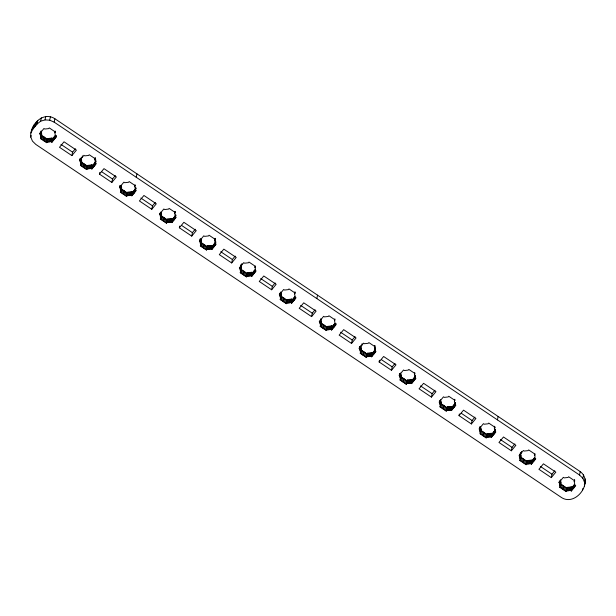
<?xml version="1.0" encoding="UTF-8"?>
<svg xmlns="http://www.w3.org/2000/svg" width="616" height="616" viewBox="0 0 616 616"><rect width="100%" height="100%" fill="white"/><g stroke="black" fill="none" stroke-linecap="round" stroke-linejoin="round"><path stroke-width="0.92" d="M30.8 137.16C29.383 125.063 43.035 110.972 54.847 118.711L580.21 471.594C594.224 482.012 575.467 507.276 561.153 497.289L35.79 144.406L32.463 141.126L30.8 137.16L31.139 135.443M31.524 132.063L31.585 129.568M584.415 486.432L585.2 478.84M47.278 141.965L51.151 141.549L51.975 142.104L52.66 138.669L51.829 138.115L47.956 138.538L46.693 142.681L40.502 138.515L41.087 137.807L40.394 135.22L41.103 130.908L41.765 134.38L40.995 137.915M87.226 168.799L91.099 168.384L91.93 168.938L92.608 165.504L91.776 164.949L87.911 165.373L86.64 169.516L80.45 165.35L81.035 164.641L80.349 162.054L80.881 158.605M80.942 164.757L81.712 161.215L81.05 157.742M91.93 168.938L96.312 163.625L95.48 163.071L94.818 159.606L95.164 157.889M127.181 195.634L131.054 195.218L131.878 195.773L132.563 192.346L131.732 191.784L127.859 192.207L126.596 196.35L120.397 192.184L120.99 191.476L120.297 188.889L120.836 185.439M131.878 195.773L136.267 190.459L135.435 189.905L134.773 186.44L135.112 184.723M167.129 222.468L171.002 222.053L171.833 222.607L172.511 219.18L171.679 218.618L167.814 219.042L166.543 223.185L160.352 219.026L160.938 218.31L160.252 215.723L160.784 212.274M171.833 222.607L176.214 217.294L175.383 216.74L174.721 213.275L175.059 211.558M207.084 249.303L210.957 248.887L211.781 249.441L212.466 246.015L211.635 245.453L207.761 245.876L206.499 250.019L200.3 245.861L200.893 245.145L200.2 242.558L200.739 239.108M211.781 249.441L216.17 244.129L215.338 243.574L214.676 240.109L215.015 238.392M247.031 276.145L250.905 275.722L251.736 276.276L252.414 272.85L251.582 272.287L247.709 272.711L246.446 276.853L240.255 272.695L240.841 271.979L240.155 269.4L240.856 265.088L241.518 268.553L240.748 272.095M286.987 302.98L290.86 302.556L291.684 303.111L292.361 299.684L291.537 299.122L287.664 299.545L286.401 303.688L280.203 299.53L280.796 298.814L280.103 296.234L280.811 291.922L281.474 295.387L280.704 298.929M326.934 329.814L330.807 329.391L331.639 329.945L332.317 326.519L331.485 325.956L327.612 326.38L326.349 330.522L320.158 326.365L320.744 325.648L320.058 323.069L320.759 318.757L321.421 322.222L320.651 325.764M366.89 356.649L370.763 356.225L371.587 356.78L372.264 353.353L371.44 352.799L367.567 353.214L366.304 357.357L360.106 353.199L360.691 352.483L360.006 349.903L360.545 346.446M360.606 352.598L361.376 349.056L360.714 345.591M371.587 356.78L375.968 351.474L375.144 350.912L374.482 347.447L374.821 345.73M406.837 383.483L410.71 383.06L411.542 383.614L412.22 380.188L411.388 379.633L407.515 380.049L406.252 384.192L400.061 380.034L400.646 379.325L399.961 376.738L400.492 373.281M411.542 383.614L415.923 378.309L415.092 377.747L414.429 374.282L414.768 372.565M446.793 410.318L450.666 409.894L451.49 410.448L452.167 407.022L451.343 406.468L447.47 406.883L446.2 411.026L440.009 406.868L440.594 406.16L439.909 403.572L440.448 400.115M451.49 410.448L455.871 405.143L455.047 404.581L454.385 401.116L454.724 399.399M486.74 437.152L490.613 436.729L491.445 437.283L492.122 433.857L491.291 433.302L487.418 433.718L486.155 437.861L479.964 433.702L480.549 432.994L479.864 430.407L480.395 426.95M491.445 437.283L495.826 431.978L494.995 431.423L494.332 427.951L494.671 426.241M526.695 463.987L530.561 463.563L531.392 464.118L532.07 460.691L531.246 460.137L527.373 460.552L526.102 464.695L519.912 460.537L520.497 459.829L519.812 457.241L520.52 452.929L521.182 456.394L520.404 459.936M566.643 490.821L570.516 490.398L571.348 490.96L572.025 487.525L571.194 486.971L567.321 487.387L566.058 491.53L559.867 487.372L560.452 486.663L559.759 484.076L560.468 479.764L561.13 483.229L560.36 486.771M30.908 132.994L32.871 129.137L33.549 125.703M33.533 128.336L34.211 124.902M34.997 126.565L35.674 123.138M36.452 124.802L37.129 121.367M32.871 129.137L37.114 124.001L37.792 120.567M37.114 124.001L40.648 121.19L41.326 117.764M40.009 134.065L40.348 132.348M40.294 134.25L40.633 132.54M40.394 135.22L41.08 131.793M40.502 136.105L41.18 132.671M40.733 136.968L41.411 133.541M40.587 138.407L41.272 134.981M40.795 138.161L41.303 135.589M40.979 138.846L41.665 135.412M40.648 121.19L45.037 119.904L45.715 116.478M42.05 139.555L42.727 136.128M43.112 140.271L43.79 136.844M43.597 140.594L44.275 137.168M44.075 140.925L44.76 137.491M45.145 141.642L45.823 138.207M584.522 482.274L582.859 478.309L579.533 475.021L54.169 122.145L49.727 120.205L50.404 116.778M46.208 142.35L46.885 138.923M46.693 142.681L47.463 139.139M46.985 142.319L47.663 138.893M47.186 142.08L47.863 138.646M48.271 142.034L48.949 138.6M49.257 141.98L49.934 138.554M50.219 141.819L50.897 138.392M54.169 122.145L54.847 118.711M51.151 141.549L51.829 138.115M51.282 141.634L51.96 138.2M51.567 141.826L52.244 138.392M51.852 142.019L52.529 138.585M52.322 141.688L52.999 138.261M53.076 140.771L53.754 137.345M51.975 142.104L56.364 136.791L55.532 136.236L54.87 132.771L55.209 131.054M53.831 139.863L54.508 136.436M54.169 139.447L54.847 136.02M54.516 139.031L55.194 135.605L52.66 138.669M55.263 138.123L55.771 135.551M56.017 137.206L56.356 135.489M71.887 155.609L76.407 150.127L64.026 141.803L59.498 147.286L71.887 155.609L72.565 152.175L75.391 148.749M80.373 161.176L79.541 160.622L79.888 158.905M79.672 160.707L80.011 158.99M79.957 160.899L80.296 159.182M80.242 161.092L80.75 158.512M80.349 162.054L81.027 158.628M80.45 162.94L81.127 159.506M80.681 163.802L81.358 160.376M82.082 157.55L82.421 155.833M80.742 164.996L81.42 161.569M80.935 165.681L81.612 162.247M81.997 166.389L82.675 162.963M83.06 167.105L83.737 163.679M83.545 167.436L84.223 164.002M84.03 167.76L84.708 164.326M85.093 168.476L85.77 165.042M86.155 169.184L86.841 165.758M86.64 169.516L87.41 165.974M86.933 169.154L87.618 165.727M87.133 168.915L87.819 165.481M88.219 168.869L88.904 165.434M89.204 168.815L89.89 165.388M90.175 168.653L90.852 165.227M91.099 168.384L91.776 164.949M91.23 168.468L91.907 165.034M91.514 168.661L92.192 165.227M91.799 168.853L92.477 165.419M92.269 168.522L92.954 165.096M93.024 167.614L93.701 164.179M94.91 159.49L95.249 157.781M93.778 166.697L94.456 163.271M94.125 166.281L94.802 162.855M94.464 165.866L95.141 162.439M95.403 161.307L95.742 159.598M95.511 162.193L95.85 160.476M95.48 163.071L95.827 161.354M95.218 164.957L95.726 162.385M99.453 174.12L103.973 168.638L116.362 176.961L111.835 182.444L99.453 174.12L99.792 172.403M111.835 182.444L112.512 179.01L115.338 175.583M119.627 187.541L119.966 185.824M119.835 187.041L120.182 185.324M119.912 187.734L120.251 186.017M120.197 187.926L120.705 185.354M120.297 188.889L120.975 185.462L121.668 188.049L120.898 191.591M120.405 189.774L121.082 186.34M120.636 190.637L121.314 187.21M120.397 192.184L121.175 188.65M120.698 191.83L121.375 188.404M120.882 192.515L121.568 189.081M121.953 193.231L122.63 189.797M123.015 193.94L123.693 190.513M123.5 194.271L124.178 190.837M123.978 194.594L124.663 191.16M125.048 195.311L125.726 191.876M126.111 196.019L126.788 192.592M126.596 196.35L127.366 192.808M126.888 195.996L127.566 192.562M127.089 195.749L127.766 192.315M128.174 195.703L128.852 192.269M129.16 195.649L129.837 192.223M130.122 195.488L130.8 192.061M131.054 195.218L131.732 191.784M131.185 195.303L131.863 191.876M131.47 195.495L132.147 192.061M131.755 195.688L132.432 192.254M132.224 195.357L132.902 191.93M132.979 194.448L133.657 191.014M136.259 177.277L136.937 173.851M133.734 193.532L134.411 190.105M134.072 193.116L134.75 189.69M134.411 192.7L135.096 189.274M135.458 189.027L135.797 187.31M135.435 189.905L135.774 188.188M135.166 191.792L135.905 188.28M151.782 209.278L156.31 203.796L143.928 195.472L139.401 200.955L151.782 209.278L152.468 205.844L155.294 202.418M159.86 214.568L160.199 212.851M160.145 214.761L160.653 212.189M160.252 215.723L160.93 212.297L161.615 214.884L160.845 218.426M160.352 216.609L161.03 213.175M160.584 217.471L161.261 214.045M160.352 219.026L160.784 217.194M160.645 218.665L161.323 215.238M160.838 219.35L161.515 215.916M161.9 220.066L162.578 216.632M162.963 220.774L163.64 217.348M163.448 221.105L164.126 217.671M163.933 221.429L164.611 217.995M164.996 222.145L165.673 218.711M166.058 222.853L166.744 219.427M166.543 223.185L167.313 219.643M166.836 222.83L167.514 219.396M167.036 222.584L167.721 219.15M168.122 222.538L168.807 219.111M169.107 222.492L169.793 219.057M170.078 222.322L170.755 218.896M171.002 222.053L171.679 218.618M171.132 222.137L171.81 218.711M171.417 222.33L172.095 218.896M171.702 222.522L172.38 219.088M172.172 222.191L172.857 218.765M172.927 221.283L173.604 217.848M174.813 213.159L175.152 211.45M173.681 220.366L174.359 216.94M174.02 219.95L174.705 216.524M174.367 219.535L175.044 216.108M175.383 216.74L175.729 215.023M175.121 218.626L175.853 215.115M179.348 227.789L183.876 222.307L196.258 230.63L191.738 236.113L179.348 227.789L179.695 226.08M191.738 236.113L192.415 232.679L195.241 229.252M199.738 240.71L200.077 238.993M199.815 241.403L200.154 239.686M200.1 241.595L200.608 239.023M200.2 242.558L200.878 239.131L201.571 241.718L200.801 245.26M200.308 243.443L200.985 240.009M200.539 244.306L201.216 240.879M200.47 244.999L200.816 243.281M200.6 245.499L201.278 242.073M200.785 246.184L201.463 242.75M201.848 246.9L202.533 243.466M202.918 247.609L203.596 244.182M203.403 247.94L204.081 244.506M203.881 248.263L204.566 244.829M204.951 248.98L205.629 245.545M206.014 249.696L206.691 246.261M206.499 250.019L207.269 246.477M206.791 249.665L207.469 246.231M206.991 249.418L207.669 245.984M208.077 249.372L208.755 245.946M209.063 249.326L209.74 245.892M210.025 249.157L210.703 245.73M210.957 248.887L211.635 245.453M211.088 248.972L211.765 245.545M211.373 249.164L212.05 245.73M211.658 249.357L212.335 245.923M212.127 249.026L212.805 245.599M212.882 248.117L213.56 244.683M214.768 239.994L215.107 238.284M213.629 247.201L214.314 243.774M215.03 240.948L215.369 239.231M213.975 246.785L214.653 243.359M214.314 246.369L214.999 242.943M215.338 243.574L215.677 241.857M215.069 245.461L215.808 241.949M231.685 262.947L236.213 257.465L223.831 249.149L219.304 254.624L231.685 262.947L232.371 259.513L235.196 256.087M240.048 268.43L240.725 264.995M240.155 269.4L240.833 265.966M240.255 270.278L240.933 266.844M240.486 271.14L241.164 267.714M241.541 265.304L241.88 263.586M240.255 272.695L240.856 270.008M240.548 272.334L241.056 269.762M240.74 273.019L241.418 269.585M241.803 273.735L242.481 270.301M242.866 274.451L243.543 271.017M243.351 274.775L244.028 271.34M243.836 275.098L244.514 271.664M244.899 275.814L245.576 272.38M245.961 276.53L246.639 273.096M246.446 276.853L247.709 272.711M246.539 276.738L247.216 273.312M246.739 276.499L247.416 273.065M246.939 276.253L247.624 272.819M248.025 276.207L248.71 272.78M249.01 276.161L249.696 272.726M249.98 275.999L250.658 272.565M250.905 275.722L251.582 272.287M251.035 275.806L251.713 272.38M251.32 275.999L251.998 272.572M251.605 276.191L252.283 272.757M252.075 275.86L252.752 272.434M252.83 274.952L253.507 271.517M253.584 274.035L254.262 270.609M251.736 276.276L256.117 270.971L255.286 270.409L255.317 266.066M253.923 273.62L254.608 270.193M254.269 273.204L254.947 269.777L252.414 272.85M255.024 272.295L255.532 269.723M271.641 289.782L276.161 284.299L263.779 275.983L259.251 281.458L271.641 289.782L272.318 286.348L275.144 282.921M279.433 294.879L279.772 293.162M279.718 295.072L280.057 293.355M280.003 295.264L280.342 293.547M280.103 296.234L280.78 292.8M280.211 297.112L280.888 293.678M280.434 297.975L281.119 294.548M280.203 299.53L280.804 296.843M280.496 299.176L281.012 296.596M280.688 299.853L281.366 296.419L287.079 300.254L286.401 303.688M281.751 300.57L282.436 297.135M282.821 301.286L283.499 297.851M283.298 301.609L283.984 298.175M283.784 301.932L284.461 298.506M284.854 302.649L285.531 299.214M285.916 303.365L286.594 299.93M286.486 303.572L287.171 300.146M286.694 303.334L287.372 299.9M286.894 303.087L287.572 299.661M287.98 303.041L288.658 299.615M288.966 302.995L289.643 299.561M289.928 302.833L290.606 299.399M290.86 302.556L291.537 299.122M290.983 302.641L291.668 299.214M291.268 302.833L291.953 299.407M291.553 303.026L292.238 299.592M292.03 302.695L292.708 299.268M292.785 301.786L293.462 298.352M291.684 303.111L296.065 297.805L295.241 297.243L294.579 293.778L294.918 292.061M294.671 293.67L295.01 291.953M293.532 300.87L294.217 297.443M293.878 300.454L294.556 297.028M294.217 300.046L294.902 296.612L292.361 299.684M294.972 299.13L295.31 297.413M311.588 316.616L316.116 311.134L303.726 302.818L299.207 308.293L311.588 316.616L312.274 313.182L315.099 309.756M316.847 298.583L317.533 295.149M319.95 322.099L320.289 320.382M320.058 323.069L320.736 319.635M320.158 323.947L320.836 320.512M320.389 324.809L321.067 321.383M320.251 326.249L320.928 322.822M320.451 326.01L320.959 323.431M320.643 326.688L321.321 323.254M321.706 327.404L322.384 323.97M322.769 328.12L323.446 324.686M323.254 328.444L323.931 325.009M323.739 328.767L324.416 325.34M324.801 329.483L325.479 326.049M325.864 330.199L326.542 326.765M326.349 330.522L327.612 326.38M326.442 330.407L327.119 326.981M326.642 330.168L327.319 326.734M326.842 329.922L327.527 326.495M327.928 329.876L328.613 326.449M328.913 329.83L329.599 326.395M329.876 329.668L330.561 326.234M330.807 329.391L331.485 325.956M330.938 329.475L331.616 326.049M331.223 329.668L331.901 326.241M331.508 329.86L332.186 326.426M331.978 329.529L332.655 326.103M332.732 328.621L333.41 325.186M331.639 329.945L336.02 324.64L335.189 324.078L334.526 320.613L334.865 318.895M333.487 327.704L334.165 324.278M333.826 327.288L334.511 323.862M334.172 326.88L334.85 323.446L332.317 326.519M334.927 325.964L335.435 323.392M335.674 325.055L336.02 323.338M351.543 343.451L356.063 337.968L343.682 329.652L339.154 335.127L351.543 343.451L352.221 340.017L355.047 336.598M360.029 349.018L359.205 348.464L359.544 346.746M359.336 348.548L359.675 346.831M359.621 348.741L359.96 347.024M359.906 348.933L360.414 346.361M360.006 349.903L360.683 346.469M360.114 350.781L360.791 347.347M360.337 351.644L361.022 348.217M361.738 345.391L362.077 343.682M360.399 352.845L361.084 349.411M360.591 353.522L361.269 350.096M361.654 354.239L362.339 350.804M362.724 354.955L363.401 351.52M363.201 355.278L363.887 351.844M363.686 355.601L364.364 352.175M364.749 356.317L365.434 352.883M365.819 357.034L366.497 353.599M366.304 357.357L367.567 353.214M366.389 357.249L367.074 353.815M366.597 357.003L367.275 353.569M366.797 356.756L367.475 353.33M367.883 356.71L368.56 353.284M368.869 356.664L369.546 353.23M369.831 356.502L370.509 353.068M370.763 356.225L371.44 352.799M370.886 356.31L371.571 352.883M371.171 356.502L371.856 353.076M371.456 356.695L372.141 353.268M371.933 356.364L372.611 352.937M372.688 355.455L373.365 352.021M374.574 347.339L374.913 345.622M373.435 354.539L374.12 351.112M373.781 354.123L374.459 350.697M374.12 353.715L374.798 350.281M375.067 349.156L375.406 347.439M375.167 350.034L375.506 348.317M375.144 350.912L375.483 349.203M374.875 352.799L375.383 350.227M379.11 361.969L383.629 356.487L396.019 364.803L391.491 370.285L379.11 361.969L379.448 360.252M391.491 370.285L392.169 366.851L395.002 363.432M399.283 375.383L399.622 373.673M399.568 375.575L399.907 373.858M399.853 375.768L400.362 373.196M399.961 376.738L400.639 373.304L401.324 375.891L400.554 379.433M400.061 377.616L400.739 374.189M400.292 378.478L400.97 375.052M400.061 380.034L400.831 376.491M400.354 379.679L401.031 376.245M400.546 380.357L401.224 376.93M401.609 381.073L402.287 377.639M402.672 381.789L403.349 378.355M403.157 382.113L403.834 378.678M403.642 382.436L404.319 379.009M404.704 383.152L405.382 379.726M405.767 383.868L406.445 380.434M406.252 384.192L407.515 380.049M406.344 384.084L407.022 380.65M406.545 383.837L407.222 380.403M406.745 383.591L407.422 380.164M407.83 383.545L408.508 380.118M408.816 383.499L409.494 380.064M409.779 383.337L410.464 379.903M410.71 383.06L411.388 379.633M410.841 383.144L411.519 379.718M411.126 383.337L411.804 379.91M411.411 383.529L412.089 380.103M411.881 383.198L412.558 379.772M412.635 382.29L413.313 378.855M413.39 381.373L414.067 377.947M413.729 380.965L414.406 377.531M414.075 380.549L414.753 377.115M415.122 376.869L415.461 375.152M415.092 377.747L415.43 376.037M414.83 379.633L415.561 376.122M431.446 397.12L435.966 391.637L423.585 383.321L419.057 388.804L431.446 397.12L432.124 393.693L434.95 390.267M439.524 402.41L439.863 400.693M439.809 402.602L440.317 400.03M439.909 403.572L440.586 400.138L441.279 402.725L440.509 406.267M440.009 404.45L440.694 401.024M440.24 405.313L440.925 401.886M440.009 406.868L440.44 405.043M440.301 406.514L440.987 403.08M440.494 407.191L441.172 403.765M441.557 407.908L442.242 404.473M442.627 408.624L443.304 405.189M443.104 408.947L443.79 405.52M443.589 409.27L444.267 405.844M444.652 409.987L445.337 406.56M445.722 410.703L446.4 407.268M446.2 411.026L447.47 406.883M446.292 410.918L446.977 407.484M446.5 410.672L447.178 407.238M446.7 410.425L447.378 406.999M447.786 410.379L448.463 406.953M448.771 410.333L449.449 406.899M449.734 410.171L450.412 406.737M450.666 409.894L451.343 406.468M450.789 409.979L451.474 406.552M451.074 410.171L451.759 406.745M451.359 410.364L452.044 406.937M451.836 410.033L452.514 406.606M452.583 409.124L453.268 405.698M454.477 401.008L454.816 399.291M453.338 408.208L454.015 404.781M453.684 407.8L454.362 404.365M454.023 407.384L454.7 403.95M455.047 404.581L455.386 402.872M454.777 406.468L455.517 402.956M459.012 415.638L463.532 410.156L475.922 418.472L471.394 423.954L459.012 415.638L459.351 413.921M471.394 423.954L472.072 420.528L474.905 417.101M479.402 428.551L479.741 426.834M479.471 429.244L479.81 427.527M479.756 429.437L480.264 426.865M479.864 430.407L480.542 426.973L481.227 429.56L480.457 433.102M479.964 431.285L480.642 427.858M480.195 432.155L480.873 428.721M480.133 432.848L480.472 431.131M480.257 433.348L480.934 429.914M480.449 434.026L481.127 430.599M481.512 434.742L482.189 431.315M482.574 435.458L483.252 432.024M483.06 435.782L483.737 432.355M483.545 436.105L484.222 432.678M484.607 436.821L485.285 433.395M485.67 437.537L486.347 434.103M486.155 437.861L487.418 433.718M486.247 437.753L486.925 434.318M486.447 437.506L487.125 434.08M486.648 437.26L487.325 433.833M487.733 437.214L488.411 433.787M488.719 437.168L489.397 433.741M489.682 437.006L490.367 433.572M490.613 436.729L491.291 433.302M490.744 436.813L491.422 433.387M491.029 437.006L491.707 433.579M491.314 437.198L491.992 433.772M491.784 436.875L492.461 433.441M492.538 435.959L493.216 432.532M493.293 435.042L493.97 431.616M494.687 428.79L495.025 427.08M493.632 434.634L494.309 431.2M493.978 434.218L494.656 430.784M494.995 431.423L495.333 429.706M494.733 433.302L495.464 429.791M497.443 419.881L498.121 416.455M511.349 450.789L515.869 445.306L503.488 436.99L498.96 442.473L511.349 450.789L512.027 447.362L514.853 443.936M519.712 456.271L520.389 452.845M519.812 457.241L520.489 453.807M519.912 458.119L520.597 454.693M521.198 453.145L521.536 451.436M520.143 458.989L520.828 455.555M519.912 460.537L520.512 457.85M520.204 460.183L520.712 457.611M520.397 460.86L521.074 457.434M521.459 461.577L522.137 458.15M522.522 462.293L523.207 458.858M523.007 462.616L523.692 459.19M523.492 462.939L524.17 459.513M524.555 463.656L525.24 460.229M525.625 464.372L526.303 460.945M526.102 464.695L527.373 460.552M526.195 464.587L526.88 461.153M526.403 464.341L527.08 460.914M526.603 464.094L527.281 460.668M527.689 464.048L528.366 460.622M528.674 464.002L529.352 460.575M529.637 463.84L530.314 460.406M530.561 463.563L531.246 460.137M530.692 463.648L531.369 460.221M530.977 463.84L531.654 460.414M531.262 464.033L531.939 460.606M531.739 463.709L532.417 460.275M532.486 462.793L533.171 459.367M533.24 461.885L533.918 458.45M531.392 464.118L535.774 458.812L534.95 458.258L534.981 453.915M533.587 461.469L534.264 458.035M533.926 461.053L534.603 457.619L532.07 460.691M534.68 460.137L535.019 458.427M551.297 477.623L555.825 472.141L543.435 463.825L538.915 469.307L551.297 477.623L551.975 474.197L554.808 470.77M559.089 482.721L559.428 481.011M559.374 482.913L559.713 481.204M559.659 483.106L559.998 481.389M559.759 484.076L560.445 480.642M559.867 484.954L560.545 481.527M560.098 485.824L560.776 482.39M559.867 487.372L560.468 484.692M560.16 487.017L560.668 484.445M560.352 487.695L561.03 484.268L566.735 488.103L566.058 491.53M561.415 488.411L562.092 484.985M562.477 489.127L563.155 485.693M562.962 489.45L563.64 486.024M563.447 489.774L564.125 486.347M564.51 490.49L565.188 487.063M565.573 491.206L566.25 487.78M566.15 491.422L566.828 487.988M566.35 491.175L567.028 487.749M566.551 490.929L567.228 487.502M567.636 490.883L568.314 487.456M568.622 490.837L569.3 487.41M569.584 490.675L570.27 487.241M570.516 490.398L571.194 486.971M570.647 490.49L571.325 487.056M570.932 490.675L571.61 487.248M571.217 490.867L571.894 487.441M571.687 490.544L572.364 487.11M572.441 489.628L573.119 486.201M571.348 490.96L575.729 485.647L574.897 485.092L574.235 481.62L574.574 479.91M574.328 481.512L574.666 479.795M573.196 488.719L573.873 485.285M573.534 488.303L574.212 484.869M573.881 487.887L574.559 484.453L572.025 487.525M574.628 486.971L574.974 485.262M579.533 475.021L580.21 471.594M582.859 478.309L583.537 474.874M582.451 490.298L582.79 488.58M584.307 484.546L585.092 483.006M47.956 138.538L47.37 139.247L41.18 135.089M54.87 132.771L55.455 132.055L49.265 127.897L48.679 128.613L44.806 129.029L43.975 128.475L39.593 133.78L40.425 134.342M79.541 160.622L83.93 155.309L84.754 155.863L88.627 155.448L89.212 154.731L95.411 158.889L94.818 159.606M81.712 161.215L81.127 161.923L87.318 166.081L87.911 165.373M92.608 165.504L95.896 161.523M121.668 188.049L121.082 188.758L127.273 192.916L127.859 192.207M134.773 186.44L135.358 185.732L129.167 181.566L128.582 182.282L124.709 182.698L123.878 182.144L119.496 187.457L120.328 188.011M132.563 192.346L135.843 188.357M161.123 215.485L161.615 214.884M167.814 219.042L167.221 219.75L161.03 215.592M174.721 213.275L175.314 212.566L169.115 208.4L168.53 209.117L164.657 209.532L163.833 208.978L159.444 214.291L160.276 214.845M172.511 219.18L175.799 215.192M201.078 242.319L201.571 241.718M207.761 245.876L207.176 246.585L200.985 242.427M214.676 240.109L215.261 239.401L209.07 235.235L208.485 235.951L204.612 236.367L203.78 235.812L199.399 241.125L200.231 241.68M212.466 246.015L215.746 242.026M287.079 300.254L287.664 299.545M294.579 293.778L295.164 293.07L288.973 288.912L288.388 289.62L284.515 290.044L283.683 289.481L279.302 294.795L280.126 295.349M334.526 320.613L335.112 319.904L328.921 315.746L328.336 316.455L324.463 316.878L323.639 316.316L319.25 321.629L320.081 322.183M359.205 348.464L363.586 343.15L364.418 343.713L368.291 343.289L368.876 342.581L375.067 346.739L374.482 347.447M361.376 349.056L360.791 349.765L366.982 353.93M372.264 353.353L375.552 349.372M401.324 375.891L400.739 376.599L406.93 380.765M414.429 374.282L415.015 373.573L408.824 369.415L408.239 370.124L404.365 370.547L403.534 369.985L399.153 375.298L399.984 375.852M412.22 380.188L415.507 376.207M440.779 403.326L441.279 402.725M454.385 401.116L454.97 400.408L448.779 396.25L448.186 396.958L444.321 397.382L443.489 396.82L439.108 402.132L439.932 402.687M452.167 407.022L455.455 403.041M480.734 430.161L481.227 429.56M494.332 427.951L494.918 427.242L488.727 423.084L488.142 423.793L484.268 424.216L483.437 423.654L479.055 428.967L479.887 429.521M492.122 433.857L495.41 429.876M566.735 488.103L567.321 487.387M574.235 481.62L574.82 480.911L568.63 476.753L568.044 477.462L564.171 477.885L563.34 477.331L558.958 482.636L559.79 483.19M45.037 119.904L49.727 120.205M60.953 144.375L72.565 152.175M101.679 171.733L112.512 179.01M140.856 198.044L152.468 205.844M181.581 225.402L192.415 232.679M220.759 251.713L232.371 259.513M260.707 278.548L272.318 286.348M300.662 305.39L312.274 313.182M340.61 332.224L352.221 340.017M381.335 359.575L392.169 366.851M420.512 385.893L432.124 393.693M461.238 413.244L472.072 420.528M500.415 439.562L512.027 447.362M540.363 466.397L551.975 474.197M240.178 268.514L239.347 267.96L243.736 262.647L244.56 263.201L248.433 262.786L249.018 262.07L255.209 266.235L254.624 266.944L254.978 267.783M519.835 456.356L519.011 455.802L523.392 450.496L524.224 451.051L528.089 450.627L528.682 449.919L534.873 454.077L534.288 454.785L534.642 455.624M240.933 269.261L247.124 273.419M320.836 322.93L327.027 327.088M440.686 403.434L446.885 407.6M480.642 430.268L486.833 434.434M520.589 457.111L526.788 461.268"/></g></svg>
